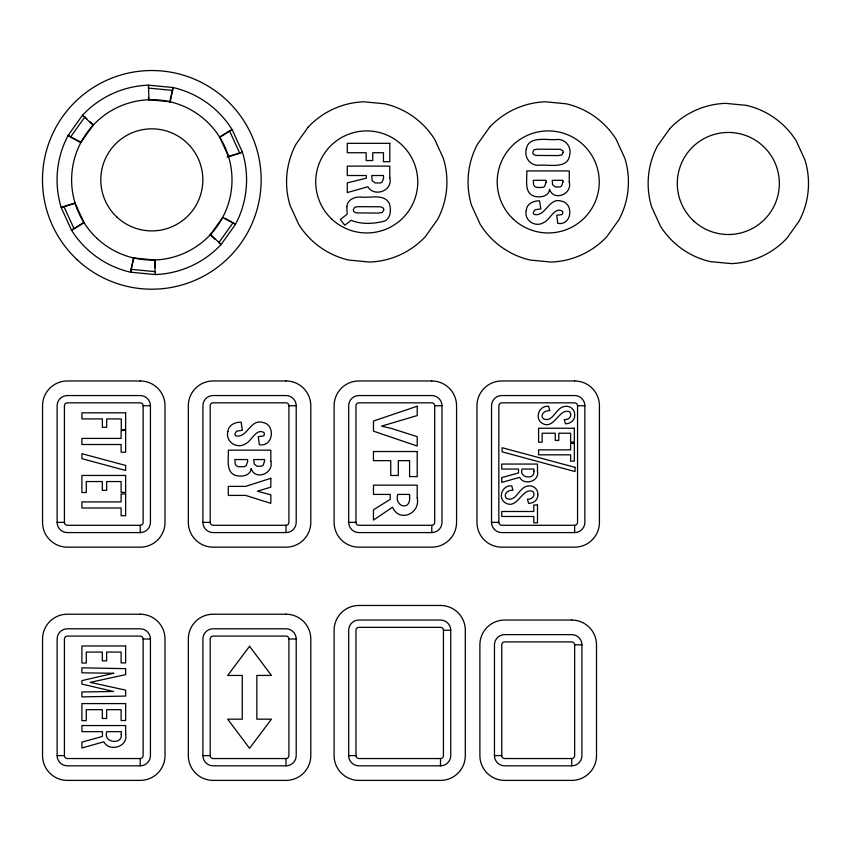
<?xml version="1.0" encoding="UTF-8"?>
<svg xmlns="http://www.w3.org/2000/svg" width="851" height="851" viewBox="0 0 851 851"><rect width="100%" height="100%" fill="white"/><g stroke="black" fill="none" stroke-linecap="round" stroke-linejoin="round"><path stroke-width="1.28" d="M133.501 257.683L130.554 272.203L155.169 274.565A94.759 94.759 0 0 0 221.154 244.45L235.504 224.302A94.759 94.759 0 0 0 242.418 152.116L232.142 129.607A94.759 94.759 0 0 0 173.083 87.525L148.457 85.164A94.759 94.759 0 0 0 82.483 115.279L68.123 135.426A94.759 94.759 0 0 0 61.219 207.612L71.484 230.121A94.759 94.759 0 0 0 130.554 272.203L133.82 258.002L154.659 259.991L155.169 274.565M170.126 102.046L173.083 87.525L169.806 101.726L148.978 99.737L148.457 85.164M69.708 136.554L68.123 135.426L81.005 142.266L93.142 125.214L82.483 115.279L84.845 116.97L70.495 137.107L81.026 142.702M233.131 222.622L218.781 242.758L221.154 244.45L210.484 234.514L222.632 217.462L235.504 224.302L224.941 218.26M219.388 137.139L229.504 130.82L239.769 153.318L242.418 152.116L228.472 156.382L219.792 137.341L232.142 129.607L230.376 130.416M75.25 228.206L84.238 222.59M65.133 206.016L75.26 202.91M227.1 157.201L239.769 153.318M143.138 405.746L143.138 522.376A2.915 2.915 0 0 1 140.224 525.29L67.335 525.29A2.915 2.915 0 0 1 64.421 522.376L64.421 405.746A2.915 2.915 0 0 1 67.335 402.831L140.224 402.831A2.915 2.915 0 0 1 143.138 405.746L150.425 405.746L150.425 522.376A10.201 10.201 0 0 1 140.224 532.577L67.335 532.577A10.201 10.201 0 0 1 57.123 522.376L57.123 405.746A10.201 10.201 0 0 1 67.335 395.545L140.224 395.545A10.201 10.201 0 0 1 150.425 405.746M288.915 405.746L288.915 522.376A2.915 2.915 0 0 1 286 525.29L213.112 525.29A2.915 2.915 0 0 1 210.197 522.376L210.197 405.746A2.915 2.915 0 0 1 213.112 402.831L286 402.831A2.915 2.915 0 0 1 288.915 405.746L296.201 405.746L296.201 522.376A10.201 10.201 0 0 1 286 532.577L213.112 532.577A10.201 10.201 0 0 1 202.91 522.376L202.91 405.746A10.201 10.201 0 0 1 213.112 395.545L286 395.545A10.201 10.201 0 0 1 296.201 405.746M434.691 405.746L434.691 522.376A2.915 2.915 0 0 1 431.776 525.29L358.888 525.29A2.915 2.915 0 0 1 355.973 522.376L355.973 405.746A2.915 2.915 0 0 1 358.888 402.831L431.776 402.831A2.915 2.915 0 0 1 434.691 405.746L441.977 405.746L441.977 522.376A10.201 10.201 0 0 1 431.776 532.577L358.888 532.577A10.201 10.201 0 0 1 348.687 522.376L348.687 405.746A10.201 10.201 0 0 1 358.888 395.545L431.776 395.545A10.201 10.201 0 0 1 441.977 405.746M577.552 405.746L577.552 522.376A2.915 2.915 0 0 1 574.638 525.29L501.75 525.29A2.915 2.915 0 0 1 498.835 522.376L498.835 405.746A2.915 2.915 0 0 1 501.75 402.831L574.638 402.831A2.915 2.915 0 0 1 577.552 405.746L584.85 405.746L584.85 522.376A10.201 10.201 0 0 1 574.638 532.577L501.75 532.577A10.201 10.201 0 0 1 491.548 522.376L491.548 405.746A10.201 10.201 0 0 1 501.75 395.545L574.638 395.545A10.201 10.201 0 0 1 584.85 405.746M57.123 522.376L64.421 522.376M202.91 522.376L210.197 522.376M348.687 522.376L355.973 522.376M491.548 522.376L498.835 522.376M443.435 630.251L443.435 755.614A2.915 2.915 0 0 1 440.52 758.539L358.888 758.539A2.915 2.915 0 0 1 355.973 755.614L355.973 630.251A2.915 2.915 0 0 1 358.888 627.336L440.52 627.336A2.915 2.915 0 0 1 443.435 630.251L450.732 630.251L450.732 755.614A10.201 10.201 0 0 1 440.52 765.826L358.888 765.826A10.201 10.201 0 0 1 348.687 755.614L348.687 630.251A10.201 10.201 0 0 1 358.888 620.049L440.52 620.049A10.201 10.201 0 0 1 450.732 630.251M143.138 638.995L143.138 755.614A2.915 2.915 0 0 1 140.224 758.539L67.335 758.539A2.915 2.915 0 0 1 64.421 755.614L64.421 638.995A2.915 2.915 0 0 1 67.335 636.08L140.224 636.08A2.915 2.915 0 0 1 143.138 638.995L150.425 638.995L150.425 755.614A10.201 10.201 0 0 1 140.224 765.826L67.335 765.826A10.201 10.201 0 0 1 57.123 755.614L57.123 638.995A10.201 10.201 0 0 1 67.335 628.793L140.224 628.793A10.201 10.201 0 0 1 150.425 638.995M288.915 638.995L288.915 755.614A2.915 2.915 0 0 1 286 758.539L213.112 758.539A2.915 2.915 0 0 1 210.197 755.614L210.197 638.995A2.915 2.915 0 0 1 213.112 636.08L286 636.08A2.915 2.915 0 0 1 288.915 638.995L296.201 638.995L296.201 755.614A10.201 10.201 0 0 1 286 765.826L213.112 765.826A10.201 10.201 0 0 1 202.91 755.614L202.91 638.995A10.201 10.201 0 0 1 213.112 628.793L286 628.793A10.201 10.201 0 0 1 296.201 638.995M574.638 644.824L574.638 755.614A2.915 2.915 0 0 1 571.723 758.539L504.664 758.539A2.915 2.915 0 0 1 501.75 755.614L501.75 644.824A2.915 2.915 0 0 1 504.664 641.909L571.723 641.909A2.915 2.915 0 0 1 574.638 644.824L581.924 644.824L581.924 755.614A10.201 10.201 0 0 1 571.723 765.826L504.664 765.826A10.201 10.201 0 0 1 494.463 755.614L494.463 644.824A10.201 10.201 0 0 1 504.664 634.623L571.723 634.623A10.201 10.201 0 0 1 581.924 644.824M57.123 755.614L64.421 755.614M202.91 755.614L210.197 755.614M348.687 755.614L355.973 755.614M494.463 755.614L501.75 755.614M148.18 88.068L172.806 90.419M130.831 269.31L155.446 271.66M84.845 116.97L86.791 118.768M89.695 121.48L93.578 125.097M210.048 234.631L214.899 239.152M155.031 259.746L155.308 267.693M148.51 97.333L148.606 99.982M574.638 525.29L574.638 532.577M571.723 758.539L571.723 765.826M440.52 758.539L440.52 765.826M431.776 525.29L431.776 532.577M286 525.29L286 532.577M286 758.539L286 765.826M140.224 525.29L140.224 532.577M140.224 758.539L140.224 765.826M389.801 177.827C393.077 190.858 374.206 197.57 367.855 186.752L347.282 192.581L347.282 182.869L366.334 178.189L366.334 175.519L347.282 175.519L347.282 166.115L389.801 166.115L389.801 177.827M417.203 497.899C420.617 513.547 399.406 523.014 392.524 507.228L373.461 520.089L373.461 509.802L390.247 499.356L390.247 494.42L373.461 494.42L373.461 485.155L417.203 485.155L417.203 497.899M125.64 734.36C128.384 746.923 109.098 752.295 103.833 741.806L81.909 748.018L81.909 742.136L102.428 736.413L102.428 731.658L81.909 731.658L81.909 725.552L125.64 725.552L125.64 734.36M537.492 471.252C539.725 481.517 523.961 485.91 519.663 477.347L501.75 482.421L501.75 477.602L518.514 472.933L518.514 469.05L501.75 469.05L501.75 464.061L537.492 464.061L537.492 471.252M346.868 206.612L347.155 214.186L340.326 219.462L344.783 225.228L351.144 220.313C361.462 224.643 374.217 223.898 384.897 220.983C390.96 217.824 391.141 209.697 389.503 203.91C384.631 193.081 369.462 198.4 360.664 197.038C354.59 196.634 347.325 199.74 346.868 206.612M526.312 149.138C523.897 157.935 530.918 166.551 540.108 165.19C549.118 164.477 567.543 169.168 569.606 155.542C572.01 146.808 565.075 138.192 555.916 139.564C546.927 140.372 528.439 135.511 526.312 149.138M227.866 431.606C225.132 441.573 236.929 449.424 245.354 443.86C251.768 441.243 256.342 427.298 264.257 432.808L264.193 435.255L263.097 436.031L258.321 436.659L259.321 444.743C273.65 447.286 275.671 424.415 262.789 422.479C250.141 418.511 247.258 438.85 235.578 435.755L234.802 433.989L236.535 431.202L242.365 430.255L241.152 422.224C235.28 421.99 228.345 425 227.866 431.606M526.301 210.218C523.567 220.186 535.364 228.036 543.789 222.473C550.203 219.856 554.778 205.91 562.692 211.42L562.628 213.867L561.532 214.643L556.756 215.271L557.756 223.366C572.074 225.898 574.106 203.027 561.224 201.091C548.576 197.124 545.682 217.462 534.013 214.367L533.237 212.601L534.971 209.814L540.8 208.867L539.587 200.836C533.715 200.602 526.78 203.612 526.301 210.218M537.8 494.591C538.353 499.835 533.481 503.462 528.577 503.377L527.429 499.143C531.832 499.856 536.024 495.516 532.981 491.516C522.025 486.708 517.472 510.749 504.898 502.611C497.42 497.367 502.696 484.708 511.77 485.9L512.962 490.314C508.547 489.602 502.771 493.857 506.345 498.303C515.961 502.92 518.791 487.602 527.131 486.187C532.524 484.634 538.406 488.804 537.8 494.591M574.638 415.001C575.191 420.234 570.319 423.862 565.415 423.777L564.277 419.543C568.67 420.266 572.872 415.916 569.819 411.916C558.862 407.108 554.32 431.149 541.736 423.011C534.268 417.767 539.534 405.108 548.608 406.299L549.799 410.714C545.385 410.001 539.608 414.256 543.183 418.703C552.799 423.319 555.629 408.012 563.979 406.587C569.362 405.033 575.244 409.203 574.638 415.001M121.267 734.36C122.491 745.402 102.546 742.615 106.8 731.658L121.267 731.658L121.267 734.36M533.917 471.252C534.907 480.283 518.61 478.007 522.088 469.05L533.917 469.05L533.917 471.252M409.597 497.239C410.735 511.238 393.96 506.792 397.789 494.42L409.597 494.42L409.597 497.239M270.82 461.231C274.182 473.603 255.119 480.964 251.13 468.529C250.481 476.007 241.046 477.23 235.227 475.284C225.238 471.486 228.983 458.061 228.291 450.158L270.82 450.158L270.82 461.231M569.255 181.986C572.617 194.358 553.554 201.719 549.565 189.284C548.906 196.762 539.481 197.985 533.662 196.049C523.673 192.241 527.418 178.816 526.726 170.913L569.255 170.913L569.255 181.986M247.609 461.497L246.141 465.752L244.131 466.699L238.269 466.699L236.323 465.752L235.227 464.093L234.855 459.551L247.609 459.551L247.609 461.497M264.523 461.178L263.204 465.167L261.629 466.199L256.917 466.263L254.151 463.901L253.811 459.551L264.523 459.551L264.523 461.178M546.044 182.252L544.576 186.507L542.566 187.454L536.704 187.454L534.758 186.507L533.651 184.848L533.29 180.306L546.044 180.306L546.044 182.252M562.947 181.933L561.639 185.933L560.064 186.954L555.352 187.018L552.586 184.656L552.246 180.306L562.947 180.306L562.947 181.933M383.503 178.561L382.035 182.188L380.248 182.976L375.1 182.944L372.11 180.54L371.749 175.519L383.503 175.519L383.503 178.561M383.769 209.803L382.45 212.42L378.78 213.058L356.229 212.899L353.644 211.452L353.314 209.803L354.633 207.229L358.303 206.655L380.844 206.804L383.429 208.229L383.769 209.803M563.213 152.329L561.905 154.956L558.224 155.584L535.673 155.425L533.088 153.978L532.769 152.329L534.077 149.755L537.747 149.18L560.288 149.329L562.873 150.755L563.213 152.329M308.062 127.278L295.925 144.33A80.175 80.175 0 0 0 290.074 205.41L298.765 224.451A80.175 80.175 0 0 0 348.74 260.066L369.579 262.055A80.175 80.175 0 0 0 425.404 236.578L437.542 219.537A80.175 80.175 0 0 0 443.392 158.446L434.701 139.404A80.175 80.175 0 0 0 384.726 103.801L363.888 101.801A80.175 80.175 0 0 0 308.062 127.278M489.57 127.278L477.422 144.33A80.175 80.175 0 0 0 471.571 205.41L480.262 224.451A80.175 80.175 0 0 0 530.237 260.066L551.076 262.055A80.175 80.175 0 0 0 606.901 236.578L619.049 219.537A80.175 80.175 0 0 0 624.9 158.446L616.209 139.404A80.175 80.175 0 0 0 566.223 103.801L545.395 101.801A80.175 80.175 0 0 0 489.57 127.278M669.652 128.831L657.515 145.872A80.175 80.175 0 0 0 651.664 206.963L660.355 226.004A80.175 80.175 0 0 0 710.33 261.608L731.169 263.608A80.175 80.175 0 0 0 786.994 238.131L799.132 221.079A80.175 80.175 0 0 0 804.982 159.999L796.291 140.958A80.175 80.175 0 0 0 746.316 105.343L725.477 103.354A80.175 80.175 0 0 0 669.652 128.831M249.556 646.281L227.685 675.439L242.269 675.439L242.269 719.169L227.685 719.169L249.556 748.327L271.426 719.169L256.842 719.169L256.842 675.439L271.426 675.439L249.556 646.281M83.845 222.388L71.484 230.121L74.133 228.908L63.857 206.41L61.219 207.612L75.154 203.346L83.845 222.388M417.203 406.214L373.461 421.043L373.461 431.159L417.203 446.02L417.203 436.659L391.173 428.372L381.546 426.128L417.203 415.575L417.203 406.214M270.82 478.294L245.673 486.378L228.291 486.378L228.291 495.41L245.673 495.41L270.82 503.335L270.82 494.835L257.374 491.208L270.82 487.166L270.82 478.294M113.662 673.29L81.909 680.63L81.909 684.087L113.662 691.491L81.909 691.969L81.909 696.884L125.64 696.075L125.64 690.14L90.174 682.364L125.64 674.641L125.64 668.652L81.909 667.833L81.909 672.801L113.662 673.29M389.801 143.33L347.282 143.33L347.282 152.733L366.175 152.733L366.175 160.552L372.738 160.552L372.738 152.733L383.45 152.733L383.45 161.711L389.801 161.711L389.801 143.33M140.224 380.971L67.335 380.971A24.785 24.785 0 0 0 42.55 405.746L42.55 522.376A24.785 24.785 0 0 0 67.335 547.161L140.224 547.161A24.785 24.785 0 0 0 165.009 522.376L165.009 405.746A24.785 24.785 0 0 0 140.224 380.971M286 380.971L213.112 380.971A24.785 24.785 0 0 0 188.326 405.746L188.326 522.376A24.785 24.785 0 0 0 213.112 547.161L286 547.161A24.785 24.785 0 0 0 310.785 522.376L310.785 405.746A24.785 24.785 0 0 0 286 380.971M431.776 380.971L358.888 380.971A24.785 24.785 0 0 0 334.103 405.746L334.103 522.376A24.785 24.785 0 0 0 358.888 547.161L431.776 547.161A24.785 24.785 0 0 0 456.561 522.376L456.561 405.746A24.785 24.785 0 0 0 431.776 380.971M574.638 380.971L501.75 380.971A24.785 24.785 0 0 0 476.964 405.746L476.964 522.376A24.785 24.785 0 0 0 501.75 547.161L574.638 547.161A24.785 24.785 0 0 0 599.423 522.376L599.423 405.746A24.785 24.785 0 0 0 574.638 380.971M125.64 412.82L81.909 412.82L81.909 418.915L102.375 418.915L102.375 427.287L106.694 427.287L106.694 418.915L121.267 418.915L121.267 429.723L125.64 429.723L125.64 412.82M574.329 428.234L538.598 428.234L538.598 442.18L542.161 442.18L542.161 433.223L555.267 433.223L555.267 440.414L558.799 440.414L558.799 433.223L570.627 433.223L570.627 442.084L574.329 442.084L574.329 428.234M125.64 430.478L121.108 430.478L121.108 438.414L81.909 438.414L81.909 444.509L121.108 444.509L121.108 452.232L125.64 452.232L125.64 430.478M574.329 443.371L570.627 443.371L570.627 449.849L538.598 449.849L538.598 454.838L570.627 454.838L570.627 461.146L574.329 461.146L574.329 443.371M417.203 451.53L373.461 451.53L373.461 460.657L390.758 460.657L390.758 475.486L398.321 475.486L398.321 460.657L409.597 460.657L409.597 476.592L417.203 476.592L417.203 451.53M125.64 475.454L81.909 475.454L81.909 492.516L86.281 492.516L86.281 481.549L102.322 481.549L102.322 490.357L106.641 490.357L106.641 481.549L121.108 481.549L121.108 492.399L125.64 492.399L125.64 475.454M125.64 493.974L121.108 493.974L121.108 501.909L81.909 501.909L81.909 508.004L121.108 508.004L121.108 515.727L125.64 515.727L125.64 493.974M537.492 505.005L533.779 505.005L533.779 511.494L501.75 511.494L501.75 516.483L533.779 516.483L533.779 522.791L537.492 522.791L537.492 505.005M440.52 605.465L358.888 605.465A24.785 24.785 0 0 0 334.103 630.251L334.103 755.614A24.785 24.785 0 0 0 358.888 780.399L440.52 780.399A24.785 24.785 0 0 0 465.306 755.614L465.306 630.251A24.785 24.785 0 0 0 440.52 605.465M140.224 614.209L67.335 614.209A24.785 24.785 0 0 0 42.55 638.995L42.55 755.614A24.785 24.785 0 0 0 67.335 780.399L140.224 780.399A24.785 24.785 0 0 0 165.009 755.614L165.009 638.995A24.785 24.785 0 0 0 140.224 614.209M286 614.209L213.112 614.209A24.785 24.785 0 0 0 188.326 638.995L188.326 755.614A24.785 24.785 0 0 0 213.112 780.399L286 780.399A24.785 24.785 0 0 0 310.785 755.614L310.785 638.995A24.785 24.785 0 0 0 286 614.209M571.723 620.049L504.664 620.049A24.785 24.785 0 0 0 479.89 644.824L479.89 755.614A24.785 24.785 0 0 0 504.664 780.399L571.723 780.399A24.785 24.785 0 0 0 596.508 755.614L596.508 644.824A24.785 24.785 0 0 0 571.723 620.049M125.64 645.973L81.909 645.973L81.909 663.035L86.281 663.035L86.281 652.068L102.322 652.068L102.322 660.876L106.641 660.876L106.641 652.068L121.108 652.068L121.108 662.929L125.64 662.929L125.64 645.973M125.64 703.586L81.909 703.586L81.909 720.637L86.281 720.637L86.281 709.681L102.322 709.681L102.322 718.478L106.641 718.478L106.641 709.681L121.108 709.681L121.108 720.531L125.64 720.531L125.64 703.586M575.042 467.369L502.143 447.711L502.143 451.849L575.042 471.56L575.042 467.369M125.64 465.465L81.909 453.689L81.909 458.657L125.64 470.486L125.64 465.465M331.954 219.26A51.017 51.017 0 0 0 416.458 193.379A51.017 51.017 0 0 0 351.793 133.15A51.017 51.017 0 0 0 331.954 219.26M693.544 220.813A51.017 51.017 0 0 0 778.048 194.932A51.017 51.017 0 0 0 713.383 134.692A51.017 51.017 0 0 0 693.544 220.813M513.451 219.26A51.017 51.017 0 0 0 597.955 193.379A51.017 51.017 0 0 0 533.29 133.15A51.017 51.017 0 0 0 513.451 219.26M97.163 238.535A80.175 80.175 0 0 0 229.951 197.857A80.175 80.175 0 0 0 128.331 103.205A80.175 80.175 0 0 0 97.163 238.535M77.292 259.863A109.332 109.332 0 0 0 258.364 204.4A109.332 109.332 0 0 0 119.789 75.324A109.332 109.332 0 0 0 77.292 259.863M117.034 217.196A51.017 51.017 0 0 0 201.538 191.315A51.017 51.017 0 0 0 136.873 131.075A51.017 51.017 0 0 0 117.034 217.196"/></g></svg>
